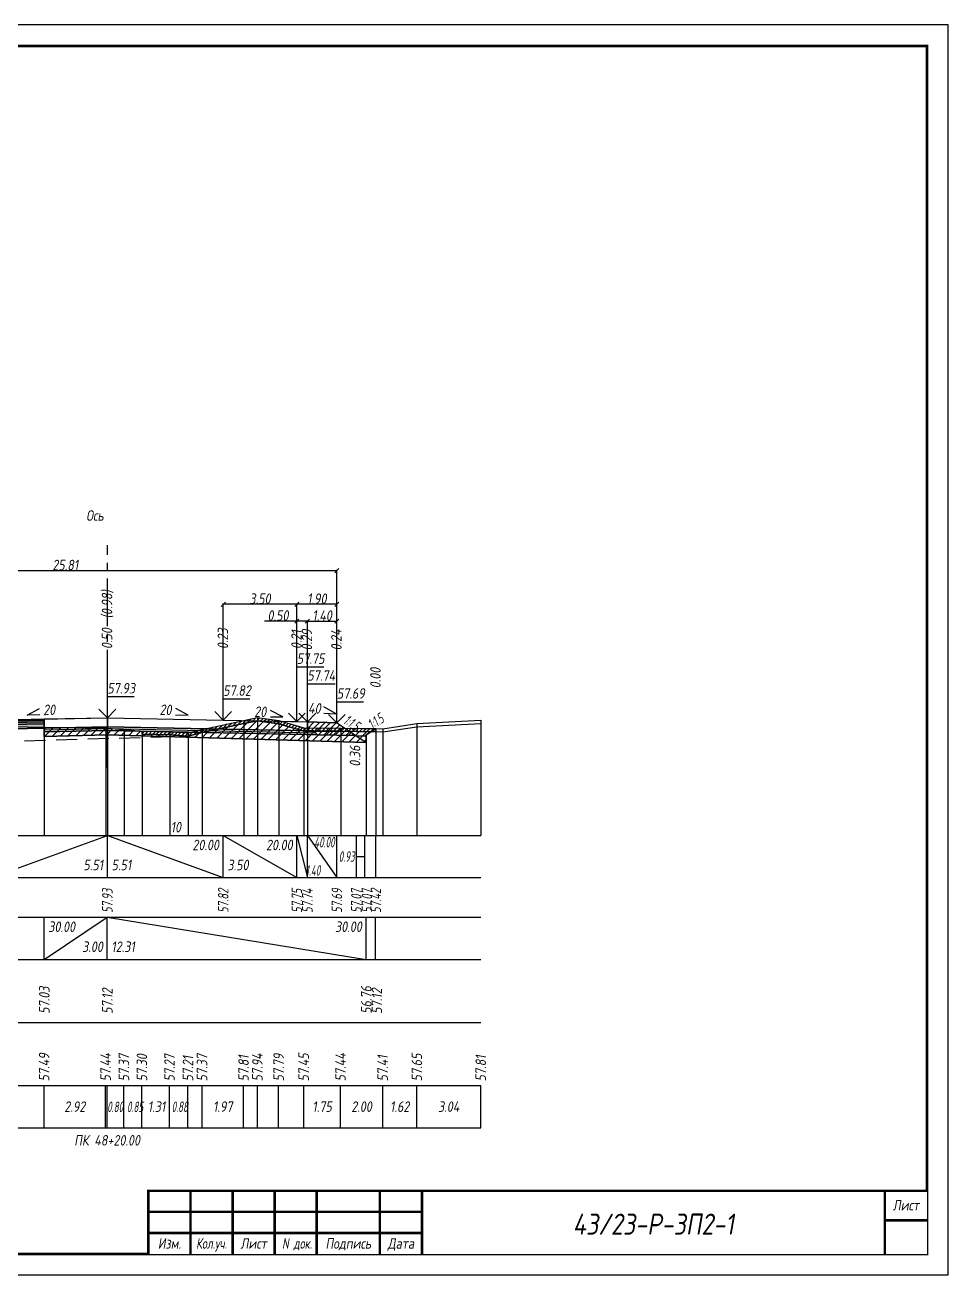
# Model space of a CAD drawing. Extents: x -717 to 1451, y -133302 to 233.
# Drawn here: x 170.6 to 389.9, y -76200.4 to -75903.4 of the extents above; entities that cross this region are included whole.
import ezdxf
from ezdxf.enums import TextEntityAlignment as Align

# ---------------------------------------------------------------- set-up
doc = ezdxf.new("R2010")
doc.units = 0
doc.linetypes.add('осевая2', pattern=[1.125, 0.75, -0.125, 0.125, -0.125])
doc.linetypes.add('штриховая', pattern=[0.75, 0.5, -0.25])
for name, color, linetype in [('Зарамочное оформление', 7, 'Continuous'), ('Интерполированный поперечник', 2, 'Continuous'), ('Код_510', 7, 'Continuous'), ('Код_514', 1, 'Continuous'), ('Код_516', 1, 'Continuous'), ('Контур_0', 7, 'Continuous'), ('Контур_2521', 7, 'Continuous'), ('Контур_2564', 7, 'Continuous'), ('Контур_2660', 7, 'Continuous'), ('Контур_2665', 7, 'Continuous'), ('Контур_400', 7, 'Continuous'), ('Контур_508', 7, 'Continuous'), ('Контур_512', 7, 'Continuous'), ('Контур_513', 7, 'Continuous'), ('Красный поперечник', 1, 'Continuous'), ('Объём_2501', 7, 'Continuous'), ('Объём_2564', 7, 'Continuous'), ('Объём_2650', 7, 'Continuous'), ('Объём_2660', 7, 'Continuous'), ('Объём_2661', 7, 'Continuous'), ('Объём_2662', 7, 'Continuous'), ('Объём_2663', 7, 'Continuous'), ('Объём_2664', 7, 'Continuous'), ('Объём_2665', 7, 'Continuous'), ('Объём_2666', 7, 'Continuous'), ('Объём_2753', 7, 'Continuous'), ('Ось', 1, 'осевая2'), ('Откосы', 7, 'Continuous'), ('Отметки покрытия', 7, 'Continuous'), ('Подписи поперечников', 7, 'Continuous'), ('Рабочие отметки', 7, 'Continuous'), ('Рабочие отметки доп.', 7, 'Continuous'), ('Слои выравнивания', 7, 'Continuous'), ('Таблица', 7, 'Continuous'), ('Уклоны проезжей части', 7, 'Continuous'), ('Черный поперечник', 3, 'Continuous')]:
    doc.layers.add(name, color=color, linetype=linetype)
for name, color, linetype, true_color in [('Контур_2540', 2, 'Continuous', 0xffff00), ('Контур_2560', 2, 'Continuous', 0xffff00), ('Контур_2561', 7, 'Continuous', 0xff8040), ('Контур_2562', 3, 'Continuous', 0x00ff00), ('Контур_2563', 7, 'Continuous', 0xff8000), ('Контур_2570', 7, 'Continuous', 0x80ff00), ('Контур_2725', 7, 'Continuous', 0x323232), ('Контур_2736', 4, 'Continuous', 0x00ffff), ('Контур_2760', 7, 'Continuous', 0x323232), ('Контур_2761', 7, 'Continuous', 0x323232), ('Контур_2762', 7, 'Continuous', 0x323232), ('Контур_2763', 7, 'Continuous', 0x323232), ('Контур_402', 7, 'Continuous', 0xff6464), ('Контур_703', 4, 'Continuous', 0x00ffff), ('Контур_707', 4, 'Continuous', 0x00ffff), ('Контур_720', 131, 'Continuous', 0xaaffff), ('Объём_2500', 7, 'Continuous', 0xc0c0c0), ('Объём_2520', 7, 'Continuous', 0x80ffff), ('Объём_2540', 2, 'Continuous', 0xffff00), ('Объём_2560', 2, 'Continuous', 0xffff00), ('Объём_2561', 7, 'Continuous', 0xff8040), ('Объём_2562', 3, 'Continuous', 0x00ff00), ('Объём_2563', 7, 'Continuous', 0xff8000), ('Объём_2570', 7, 'Continuous', 0x80ff00), ('Объём_2600', 7, 'Continuous', 0x808000), ('Объём_2746', 2, 'Continuous', 0xffff00)]:
    doc.layers.add(name, color=color, linetype=linetype, true_color=true_color)
doc.styles.get("Standard").update_dxf_attribs({"font": 'txt', "height": 2.5})
doc.styles.add('М', font='romand.shx', dxfattribs={"width": 0.8, "oblique": 10, "height": 2.5})
doc.dimstyles.get("Standard").update_dxf_attribs({"dimtxt": 0.18, "dimasz": 0.18, "dimexe": 0.18, "dimexo": 0.0625, "dimgap": 0.09, "dimtad": 0, "dimtih": 1, "dimtoh": 1, "dimdec": 4, "dimzin": 0, "dimdsep": 46, "dimtxsty": 'Standard', "dimcen": 0.09, "dimadec": 0, "dimazin": 0, "dimtfac": 1, "dimtdec": 4, "dimtofl": 0, "dimtmove": 0, "dimatfit": 3, "dimfxl": 1, "dimtolj": 1, "dimtzin": 0, "dimarcsym": 0})

# ---------------------------------------------------------------- blocks, each defined once
blk = doc.blocks.new('_Oblique')
at = {"color": 0, "linetype": 'ByBlock', "lineweight": -2}
blk.add_line((-0.5, -0.5), (0.5, 0.5), dxfattribs=at)
blk = doc.blocks.new('*D3121')
at = {"color": 0, "lineweight": -2, "transparency": 16777216}
for p, q in [((237.73, -76068.96), (237.73, -76044.89)), ((237.73, -76045.07), (244.73, -76045.07)), ((244.73, -76069.24), (244.73, -76044.89))]:
    blk.add_line(p, q, dxfattribs=at)
at = {"layer": 'Defpoints', "color": 0, "transparency": 16777216}
for p in [(244.73, -76045.07), (237.73, -76069.02), (244.73, -76069.3)]:
    blk.add_point(p, dxfattribs=at)
at = {"color": 0, "lineweight": -2, "transparency": 16777216, "rotation": 180}
blk.add_blockref('_Oblique', (237.73, -76045.07), dxfattribs=at)
at = {"color": 0, "lineweight": -2, "transparency": 16777216}
blk.add_blockref('_Oblique', (244.73, -76045.07), dxfattribs=at)
at = {"color": 0, "transparency": 16777216, "insert": (241.23, -76043.73), "char_height": 2.5, "width": 0.69, "attachment_point": 5, "style": 'М'}
blk.add_mtext('\\A1;1.40', dxfattribs=at)
blk = doc.blocks.new('*D3123')
at = {"color": 0, "lineweight": -2, "transparency": 16777216}
for p, q in [((235.23, -76045.07), (227.52, -76045.07)), ((235.23, -76068.91), (235.23, -76044.89)), ((237.73, -76045.07), (235.23, -76045.07)), ((237.73, -76068.96), (237.73, -76044.89))]:
    blk.add_line(p, q, dxfattribs=at)
at = {"layer": 'Defpoints', "color": 0, "transparency": 16777216}
for p in [(237.73, -76045.07), (235.23, -76068.97), (237.73, -76069.02)]:
    blk.add_point(p, dxfattribs=at)
at = {"color": 0, "lineweight": -2, "transparency": 16777216, "rotation": 180}
blk.add_blockref('_Oblique', (235.23, -76045.07), dxfattribs=at)
at = {"color": 0, "lineweight": -2, "transparency": 16777216}
blk.add_blockref('_Oblique', (237.73, -76045.07), dxfattribs=at)
at = {"color": 0, "transparency": 16777216, "insert": (230.74, -76043.73), "char_height": 2.5, "width": 0.72, "attachment_point": 5, "style": 'М'}
blk.add_mtext('\\A1;0.50', dxfattribs=at)
blk = doc.blocks.new('*D3117')
at = {"color": 0, "lineweight": -2, "transparency": 16777216}
for p, q in [((217.73, -76068.56), (217.73, -76040.89)), ((235.23, -76068.91), (235.23, -76040.89)), ((235.23, -76041.07), (217.73, -76041.07))]:
    blk.add_line(p, q, dxfattribs=at)
at = {"layer": 'Defpoints', "color": 0, "transparency": 16777216}
for p in [(217.73, -76041.07), (217.73, -76068.62), (235.23, -76068.97)]:
    blk.add_point(p, dxfattribs=at)
at = {"color": 0, "lineweight": -2, "transparency": 16777216, "rotation": 180}
blk.add_blockref('_Oblique', (217.73, -76041.07), dxfattribs=at)
at = {"color": 0, "lineweight": -2, "transparency": 16777216}
blk.add_blockref('_Oblique', (235.23, -76041.07), dxfattribs=at)
at = {"color": 0, "transparency": 16777216, "insert": (226.48, -76039.73), "char_height": 2.5, "width": 0.75, "attachment_point": 5, "style": 'М'}
blk.add_mtext('\\A1;3.50', dxfattribs=at)
blk = doc.blocks.new('*D3118')
at = {"color": 0, "lineweight": -2, "transparency": 16777216}
for p, q in [((235.23, -76068.91), (235.23, -76040.89)), ((244.73, -76069.24), (244.73, -76040.89)), ((244.73, -76041.07), (235.23, -76041.07))]:
    blk.add_line(p, q, dxfattribs=at)
at = {"layer": 'Defpoints', "color": 0, "transparency": 16777216}
for p in [(235.23, -76041.07), (235.23, -76068.97), (244.73, -76069.3)]:
    blk.add_point(p, dxfattribs=at)
at = {"color": 0, "lineweight": -2, "transparency": 16777216, "rotation": 180}
blk.add_blockref('_Oblique', (235.23, -76041.07), dxfattribs=at)
at = {"color": 0, "lineweight": -2, "transparency": 16777216}
blk.add_blockref('_Oblique', (244.73, -76041.07), dxfattribs=at)
at = {"color": 0, "transparency": 16777216, "insert": (239.98, -76039.73), "char_height": 2.5, "width": 0.69, "attachment_point": 5, "style": 'М'}
blk.add_mtext('\\A1;1.90', dxfattribs=at)
blk = doc.blocks.new('*D3120')
at = {"color": 0, "lineweight": -2, "transparency": 16777216}
for p, q in [((115.69, -76069.64), (115.69, -76032.89)), ((115.69, -76033.07), (244.73, -76033.07)), ((244.73, -76069.24), (244.73, -76032.89))]:
    blk.add_line(p, q, dxfattribs=at)
at = {"layer": 'Defpoints', "color": 0, "transparency": 16777216}
for p in [(244.73, -76033.07), (115.69, -76069.7), (244.73, -76069.3)]:
    blk.add_point(p, dxfattribs=at)
at = {"color": 0, "lineweight": -2, "transparency": 16777216, "rotation": 180}
blk.add_blockref('_Oblique', (115.69, -76033.07), dxfattribs=at)
at = {"color": 0, "lineweight": -2, "transparency": 16777216}
blk.add_blockref('_Oblique', (244.73, -76033.07), dxfattribs=at)
at = {"color": 0, "transparency": 16777216, "insert": (180.21, -76031.73), "char_height": 2.5, "width": 0.9, "attachment_point": 5, "style": 'М'}
blk.add_mtext('\\A1;25.81', dxfattribs=at)
blk = doc.blocks.new('Штамп')
at = {"linetype": 'Continuous'}
blk.add_wipeout([(199.95, -411.25), (384.95, -411.25), (384.95, -426.25), (199.95, -426.25)], dxfattribs=at).dxf.layer = 'Зарамочное оформление'
at = {"layer": 'Зарамочное оформление', "linetype": 'Continuous', "lineweight": -3, "const_width": 0.6, "flags": 128}
for points in [[(199.95, -426.25), (199.95, -411.25), (384.95, -411.25)], [(209.95, -411.25), (209.95, -426.25)], [(219.95, -411.25), (219.95, -426.25)], [(229.95, -411.25), (229.95, -426.25)], [(239.95, -411.25), (239.95, -426.25)], [(254.95, -411.25), (254.95, -426.25)], [(264.95, -411.25), (264.95, -426.25)], [(374.95, -411.25), (374.95, -426.25)], [(199.95, -416.25), (264.95, -416.25)], [(374.95, -418.25), (384.95, -418.25)], [(199.95, -421.25), (264.95, -421.25)]]:
    blk.add_lwpolyline(points, dxfattribs=at)
at = {"linetype": 'Continuous', "insert": (319.95, -419.17), "char_height": 5, "width": 110, "attachment_point": 5, "style": 'М'}
blk.add_mtext('{\\Q10;\\W0.8;43/23-Р-ЗП2-1}', dxfattribs=at)
at = {"layer": 'Зарамочное оформление', "linetype": 'Continuous', "style": 'М', "oblique": 10}
for s, width, p in [('Лист', 0.8, (379.95, -414.66)), ('Изм.', 0.8, (204.95, -423.75)), ('Кол.уч.', 0.7, (214.95, -423.75)), ('Лист', 0.8, (224.95, -423.75)), ('N док.', 0.7, (235.28, -423.75)), ('Подпись', 0.8, (247.45, -423.75)), ('Дата', 0.8, (259.95, -423.75))]:
    blk.add_text(s, height=2.5, dxfattribs=dict(at, width=width)).set_placement(p, align=Align.MIDDLE_CENTER)
blk = doc.blocks.new('шифр')
blk.add_blockref('Штамп', (0, -75829))

msp = doc.modelspace()

# ---------------------------------------------------------------- hatches: boundary and pattern name
at = {"layer": 'Объём_2563'}
h = msp.add_hatch(dxfattribs=at)
h.set_pattern_fill('ANSI31', color=256, scale=0.3)
h.paths.add_polyline_path([(240.146, -76072.054), (239.228, -76071.136), (237.728, -76071.106), (237.728, -76068.956), (244.728, -76069.236), (249.228, -76072.236)])
at = {"layer": 'Объём_2570'}
h = msp.add_hatch(dxfattribs=at)
h.set_pattern_fill('ANSI31', color=256, scale=0.2)
h.paths.add_polyline_path([(253.97, -76071.344), (245.651, -76071.207), (236.903, -76071.168), (230.953, -76069.456), (225.902, -76068.724), (222.612, -76069.383), (212.751, -76071.557), (209.4, -76072.383), (205.02, -76072.097), (198.463, -76071.928), (198.463, -76071.178), (205.02, -76071.347), (209.4, -76071.633), (212.751, -76070.807), (222.612, -76068.633), (225.902, -76067.974), (230.953, -76068.706), (236.903, -76070.418), (245.651, -76070.457), (253.97, -76070.594)])
at = {"layer": 'Объём_2600'}
h = msp.add_hatch(dxfattribs=at)
h.set_pattern_fill('ANSI31', color=6, scale=0.4)
h.paths.add_polyline_path([(189.83, -76070.461), (190.196, -76070.49), (190.196, -76072.055), (175.22, -76072.505), (175.22, -76070.231)])
h.paths.add_polyline_path([(251.725, -76072.09), (251.725, -76073.901), (190.196, -76072.055), (190.196, -76070.49), (194.189, -76070.803), (198.463, -76071.178), (198.463, -76071.928), (205.02, -76072.097), (209.4, -76072.383), (212.751, -76071.557), (222.612, -76069.383), (225.902, -76068.724), (230.953, -76069.456), (236.903, -76071.168), (245.651, -76071.207), (252.872, -76071.326)])
h = msp.add_hatch(dxfattribs=at)
h.set_pattern_fill('HONEY', color=5, scale=0.3)
h.paths.add_polyline_path([(252.872, -76071.326), (253.97, -76070.594), (253.97, -76071.344)])
at = {"layer": 'Слои выравнивания'}
for color, points in [(2, [(122.689, -76069.355), (125.189, -76069.305), (126.952, -76069.27), (144.457, -76068.92), (145.164, -76068.906), (159.609, -76068.617), (162.664, -76068.556), (175.22, -76068.305), (175.22, -76068.555), (162.664, -76068.806), (159.609, -76068.867), (145.164, -76069.156), (144.457, -76069.17), (126.952, -76069.52), (125.189, -76069.555), (122.689, -76069.605)]), (3, [(122.689, -76069.605), (125.189, -76069.555), (126.952, -76069.52), (144.457, -76069.17), (145.164, -76069.156), (159.609, -76068.867), (162.664, -76068.806), (175.22, -76068.555), (175.22, -76069.005), (162.664, -76069.256), (159.609, -76069.317), (145.164, -76069.606), (144.457, -76069.62), (126.952, -76069.97), (125.189, -76070.005), (122.689, -76070.055)]), (4, [(122.689, -76070.055), (125.189, -76070.005), (126.952, -76069.97), (144.457, -76069.62), (145.164, -76069.606), (159.609, -76069.317), (162.664, -76069.256), (175.22, -76069.005), (175.22, -76069.455), (162.664, -76069.706), (159.609, -76069.767), (145.164, -76070.056), (144.457, -76070.07), (126.952, -76070.42), (125.189, -76070.455), (122.689, -76070.505)]), (5, [(122.689, -76070.505), (125.189, -76070.455), (126.952, -76070.42), (144.457, -76070.07), (145.164, -76070.056), (159.609, -76069.767), (162.664, -76069.706), (175.22, -76069.455), (175.22, -76070.455), (162.664, -76070.706), (159.609, -76070.767), (145.164, -76071.056), (144.457, -76071.07), (126.952, -76071.42), (125.189, -76071.455), (122.689, -76071.505)])]:
    msp.add_hatch(color=color, dxfattribs=at).paths.add_polyline_path(points)

# ---------------------------------------------------------------- linework, layer by layer
at = {"flags": 128}
msp.add_lwpolyline([(-30.054, -76200.421), (389.946, -76200.421), (389.946, -75903.421), (-30.054, -75903.421)], close=True, dxfattribs=at)
at = {"const_width": 0.6, "flags": 128}
msp.add_lwpolyline([(-10.054, -76195.421), (384.946, -76195.421), (384.946, -75908.421), (-10.054, -75908.421)], close=True, dxfattribs=at)
at = {"layer": 'Код_510'}
for p, q in [((175.166, -76165.421), (175.166, -76155.421)), ((189.776, -76165.421), (189.776, -76155.421)), ((190.141, -76165.421), (190.141, -76155.421)), ((194.135, -76165.421), (194.135, -76155.421)), ((198.409, -76165.421), (198.409, -76155.421)), ((204.965, -76165.421), (204.965, -76155.421)), ((209.346, -76165.421), (209.346, -76155.421)), ((212.697, -76165.421), (212.697, -76155.421)), ((222.558, -76165.421), (222.558, -76155.421)), ((225.848, -76165.421), (225.848, -76155.421)), ((230.899, -76165.421), (230.899, -76155.421)), ((236.849, -76165.421), (236.849, -76155.421)), ((245.596, -76165.421), (245.596, -76155.421)), ((255.616, -76165.421), (255.616, -76155.421)), ((263.715, -76165.421), (263.715, -76155.421)), ((278.915, -76165.421), (278.915, -76155.421))]:
    msp.add_line(p, q, dxfattribs=at)
at = {"layer": 'Код_514'}
for p, q in [((162.664, -76106), (190.196, -76096)), ((190.196, -76106), (190.196, -76096)), ((190.196, -76096), (217.728, -76106)), ((217.728, -76106), (217.728, -76096)), ((217.728, -76096), (235.228, -76106)), ((235.228, -76106), (235.228, -76096)), ((235.228, -76096), (237.728, -76106)), ((237.728, -76106), (237.728, -76096)), ((237.728, -76096), (244.728, -76106)), ((244.728, -76106), (244.728, -76096)), ((249.367, -76106), (249.367, -76096)), ((251.367, -76106), (251.367, -76096)), ((253.97, -76106), (253.97, -76096)), ((249.367, -76101), (251.367, -76101))]:
    msp.add_line(p, q, dxfattribs=at)
at = {"layer": 'Код_516'}
for p, q in [((175.166, -76125.421), (175.166, -76115.421)), ((175.166, -76125.421), (190.141, -76115.421)), ((190.141, -76125.421), (190.141, -76115.421)), ((190.141, -76115.421), (251.671, -76125.421)), ((251.671, -76125.421), (251.671, -76115.421)), ((251.671, -76125.421), (251.671, -76115.421)), ((253.915, -76125.421), (253.915, -76115.421))]:
    msp.add_line(p, q, dxfattribs=at)
at = {"layer": 'Контур_0', "color": 18, "true_color": 0x000000, "flags": 128}
for points in [[(175.22, -76068.305), (190.196, -76068.005), (190.196, -76070.155), (175.22, -76070.455), (175.22, -76068.305), (175.22, -76068.305)], [(175.22, -76070.455), (190.196, -76070.155), (190.196, -76071.055), (175.22, -76071.355), (175.22, -76070.455), (175.22, -76070.455)], [(217.728, -76068.556), (237.728, -76068.956), (237.728, -76071.106), (190.196, -76070.155), (190.196, -76068.005), (217.728, -76068.556), (217.728, -76068.556)], [(217.728, -76070.706), (239.228, -76071.136), (240.146, -76072.054), (190.196, -76071.055), (190.196, -76070.155), (217.728, -76070.706), (217.728, -76070.706)], [(237.728, -76071.106), (239.228, -76071.136), (240.146, -76072.054), (249.228, -76072.236)]]:
    msp.add_lwpolyline(points, dxfattribs=at)
at = {"layer": 'Контур_2521', "color": 18, "true_color": 0x000000, "flags": 128}
for points in [[(175.22, -76070.905), (190.196, -76070.605)], [(190.196, -76070.605), (239.687, -76071.595)]]:
    msp.add_lwpolyline(points, dxfattribs=at)
at = {"layer": 'Контур_2540', "flags": 128}
for points in [[(175.22, -76071.355), (190.196, -76071.055), (190.196, -76072.055), (175.22, -76072.505), (175.22, -76071.355), (175.22, -76071.355)], [(251.725, -76073.901), (190.196, -76072.055), (190.196, -76071.055), (249.228, -76072.236), (251.725, -76073.901), (251.725, -76073.901)]]:
    msp.add_lwpolyline(points, dxfattribs=at)
at = {"layer": 'Контур_2560', "flags": 128}
msp.add_lwpolyline([(237.728, -76068.956), (244.728, -76069.236), (244.728, -76069.236), (244.728, -76069.236)], dxfattribs=at)
at = {"layer": 'Контур_2561', "flags": 128}
msp.add_lwpolyline([(237.728, -76068.956), (237.728, -76068.956), (244.728, -76069.236), (244.728, -76069.236), (237.728, -76068.956)], dxfattribs=at)
at = {"layer": 'Контур_2562', "flags": 128}
msp.add_lwpolyline([(244.728, -76069.236), (244.728, -76069.236), (244.728, -76069.236), (244.728, -76069.236), (244.728, -76069.236)], dxfattribs=at)
at = {"layer": 'Контур_2563', "flags": 128}
msp.add_lwpolyline([(240.146, -76072.054), (239.228, -76071.136), (237.728, -76071.106), (237.728, -76068.956), (244.728, -76069.236), (249.228, -76072.236), (240.146, -76072.054), (240.146, -76072.054)], dxfattribs=at)
at = {"layer": 'Контур_2564', "flags": 128}
msp.add_lwpolyline([(237.728, -76068.956), (244.728, -76069.236)], dxfattribs=at)
at = {"layer": 'Контур_2570', "flags": 128}
msp.add_lwpolyline([(159.609, -76069.972), (175.22, -76070.231), (189.83, -76070.461), (190.196, -76070.49), (194.189, -76070.803), (198.463, -76071.178), (198.463, -76071.928), (205.02, -76072.097), (209.4, -76072.383), (212.751, -76071.557), (222.612, -76069.383), (225.902, -76068.724), (230.953, -76069.456), (236.903, -76071.168), (245.651, -76071.207), (255.67, -76071.373), (263.769, -76070.166), (278.97, -76069.363)], dxfattribs=at)
at = {"layer": 'Контур_2660', "flags": 128}
for points in [[(175.22, -76072.505), (190.196, -76072.055)], [(190.196, -76072.055), (251.725, -76073.901)]]:
    msp.add_lwpolyline(points, dxfattribs=at)
at = {"layer": 'Контур_2665', "flags": 128}
msp.add_lwpolyline([(244.728, -76069.236), (244.728, -76069.236)], dxfattribs=at)
at = {"layer": 'Контур_2725', "flags": 128}
msp.add_lwpolyline([(122.689, -76071.505), (125.189, -76071.455), (126.952, -76071.42), (144.457, -76071.07), (145.164, -76071.056), (159.609, -76070.767), (162.664, -76070.706), (175.22, -76070.455)], dxfattribs=at)
at = {"layer": 'Контур_2736', "flags": 128}
msp.add_lwpolyline([(244.728, -76069.236), (244.728, -76069.236)], dxfattribs=at)
at = {"layer": 'Контур_2760', "flags": 128}
msp.add_lwpolyline([(122.689, -76069.355), (125.189, -76069.305), (126.952, -76069.27), (144.457, -76068.92), (145.164, -76068.906), (159.609, -76068.617), (162.664, -76068.556), (175.22, -76068.305)], dxfattribs=at)
at = {"layer": 'Контур_2761', "flags": 128}
msp.add_lwpolyline([(122.689, -76069.605), (125.189, -76069.555), (126.952, -76069.52), (144.457, -76069.17), (145.164, -76069.156), (159.609, -76068.867), (162.664, -76068.806), (175.22, -76068.555)], dxfattribs=at)
at = {"layer": 'Контур_2762', "flags": 128}
msp.add_lwpolyline([(122.689, -76070.055), (125.189, -76070.005), (126.952, -76069.97), (144.457, -76069.62), (145.164, -76069.606), (159.609, -76069.317), (162.664, -76069.256), (175.22, -76069.005)], dxfattribs=at)
at = {"layer": 'Контур_2763', "flags": 128}
msp.add_lwpolyline([(122.689, -76070.505), (125.189, -76070.455), (126.952, -76070.42), (144.457, -76070.07), (145.164, -76070.056), (159.609, -76069.767), (162.664, -76069.706), (175.22, -76069.455)], dxfattribs=at)
at = {"layer": 'Контур_400', "flags": 128}
for points in [[(122.689, -76069.355), (125.189, -76069.305), (125.189, -76069.305), (145.164, -76068.906), (145.164, -76068.906), (145.164, -76068.906), (145.164, -76068.906), (162.664, -76068.556), (190.196, -76068.005)], [(190.196, -76068.005), (217.728, -76068.556), (235.228, -76068.906), (235.228, -76068.906), (235.228, -76068.906), (235.228, -76068.906), (235.228, -76068.906), (235.228, -76068.906), (237.728, -76068.956)]]:
    msp.add_lwpolyline(points, dxfattribs=at)
at = {"layer": 'Контур_402', "flags": 128}
msp.add_lwpolyline([(108.377, -76074.51), (122.689, -76074.081), (122.689, -76071.505), (175.22, -76070.455), (175.22, -76072.505), (190.196, -76072.055), (251.725, -76073.901)], dxfattribs=at)
at = {"layer": 'Контур_508', "flags": 128}
msp.add_lwpolyline([(107.297, -76075.23), (108.377, -76074.51), (122.689, -76074.081), (122.689, -76071.505), (175.22, -76070.455), (175.22, -76072.505), (190.196, -76072.055), (251.725, -76073.901), (251.725, -76072.09), (253.97, -76070.594)], dxfattribs=at)
at = {"layer": 'Контур_512', "flags": 128}
msp.add_lwpolyline([(175.22, -76072.505), (190.196, -76072.055), (251.725, -76073.901), (251.725, -76072.09), (253.97, -76070.594)], dxfattribs=at)
at = {"layer": 'Контур_513', "flags": 128}
msp.add_lwpolyline([(107.297, -76075.23), (108.377, -76074.51), (122.689, -76074.081), (122.689, -76071.505), (175.22, -76070.455), (175.22, -76072.505), (190.196, -76072.055), (251.725, -76073.901), (251.725, -76072.09), (253.97, -76070.594)], dxfattribs=at)
at = {"layer": 'Контур_703', "flags": 128}
for points in [[(244.728, -76069.236), (244.728, -76069.236)], [(244.728, -76069.236), (249.367, -76072.329)], [(244.728, -76069.236), (249.367, -76072.329)]]:
    msp.add_lwpolyline(points, dxfattribs=at)
at = {"layer": 'Контур_707', "flags": 128}
msp.add_lwpolyline([(251.367, -76072.329), (253.97, -76070.594)], dxfattribs=at)
msp.add_lwpolyline([(251.367, -76072.329), (253.97, -76070.594)], dxfattribs=at)
at = {"layer": 'Контур_720', "flags": 128}
msp.add_lwpolyline([(249.367, -76072.329), (251.367, -76072.329)], dxfattribs=at)
at = {"layer": 'Красный поперечник'}
for p, q in [((162.664, -76068.556), (190.196, -76068.005)), ((190.196, -76068.005), (217.728, -76068.556)), ((217.728, -76068.556), (235.228, -76068.906)), ((235.228, -76068.906), (237.728, -76068.956)), ((237.728, -76068.956), (244.728, -76069.236)), ((244.728, -76069.236), (249.367, -76072.329)), ((251.367, -76072.329), (253.97, -76070.594)), ((253.97, -76070.594), (253.97, -76096)), ((175.22, -76072.505), (175.22, -76096)), ((190.196, -76072.055), (190.196, -76096)), ((249.367, -76072.329), (251.367, -76072.329)), ((251.725, -76072.09), (251.725, -76096)), ((251.725, -76073.901), (251.725, -76096))]:
    msp.add_line(p, q, dxfattribs=at)
at = {"layer": 'Объём_2500', "color": 18, "true_color": 0x000000, "flags": 128}
for points in [[(175.22, -76068.305), (190.196, -76068.005), (190.196, -76070.155), (175.22, -76070.455), (175.22, -76068.305), (175.22, -76068.305)], [(217.728, -76068.556), (237.728, -76068.956), (237.728, -76071.106), (190.196, -76070.155), (190.196, -76068.005), (217.728, -76068.556), (217.728, -76068.556)]]:
    msp.add_lwpolyline(points, dxfattribs=at)
at = {"layer": 'Объём_2501', "flags": 128}
for points in [[(122.689, -76069.355), (125.189, -76069.305), (125.189, -76069.305), (145.164, -76068.906), (145.164, -76068.906), (145.164, -76068.906), (145.164, -76068.906), (162.664, -76068.556), (190.196, -76068.005)], [(190.196, -76068.005), (217.728, -76068.556), (235.228, -76068.906), (235.228, -76068.906), (235.228, -76068.906), (235.228, -76068.906), (235.228, -76068.906), (235.228, -76068.906), (237.728, -76068.956)]]:
    msp.add_lwpolyline(points, dxfattribs=at)
at = {"layer": 'Объём_2520', "color": 250, "flags": 128}
for points in [[(175.22, -76070.455), (190.196, -76070.155), (190.196, -76071.055), (175.22, -76071.355), (175.22, -76070.455), (175.22, -76070.455)], [(217.728, -76070.706), (239.228, -76071.136), (240.146, -76072.054), (190.196, -76071.055), (190.196, -76070.155), (217.728, -76070.706), (217.728, -76070.706)]]:
    msp.add_lwpolyline(points, dxfattribs=at)
at = {"layer": 'Объём_2540', "flags": 128}
for points in [[(175.22, -76071.355), (190.196, -76071.055), (190.196, -76072.055), (175.22, -76072.505), (175.22, -76071.355), (175.22, -76071.355)], [(251.725, -76073.901), (190.196, -76072.055), (190.196, -76071.055), (249.228, -76072.236), (251.725, -76073.901), (251.725, -76073.901)]]:
    msp.add_lwpolyline(points, dxfattribs=at)
at = {"layer": 'Объём_2560', "flags": 128}
msp.add_lwpolyline([(237.728, -76068.956), (244.728, -76069.236), (244.728, -76069.236), (244.728, -76069.236)], dxfattribs=at)
at = {"layer": 'Объём_2561', "flags": 128}
msp.add_lwpolyline([(237.728, -76068.956), (237.728, -76068.956), (244.728, -76069.236), (244.728, -76069.236), (237.728, -76068.956)], dxfattribs=at)
at = {"layer": 'Объём_2562', "flags": 128}
msp.add_lwpolyline([(244.728, -76069.236), (244.728, -76069.236), (244.728, -76069.236), (244.728, -76069.236), (244.728, -76069.236)], dxfattribs=at)
at = {"layer": 'Объём_2563', "color": 250, "flags": 128}
msp.add_lwpolyline([(240.146, -76072.054), (239.228, -76071.136), (237.728, -76071.106), (237.728, -76068.956), (244.728, -76069.236), (249.228, -76072.236), (240.146, -76072.054), (240.146, -76072.054)], dxfattribs=at)
at = {"layer": 'Объём_2564', "flags": 128}
msp.add_lwpolyline([(237.728, -76068.956), (244.728, -76069.236)], dxfattribs=at)
at = {"layer": 'Объём_2570', "flags": 128}
msp.add_lwpolyline([(253.97, -76071.344), (245.651, -76071.207), (236.903, -76071.168), (230.953, -76069.456), (225.902, -76068.724), (222.612, -76069.383), (212.751, -76071.557), (209.4, -76072.383), (205.02, -76072.097), (198.463, -76071.928), (198.463, -76071.178), (205.02, -76071.347), (209.4, -76071.633), (212.751, -76070.807), (222.612, -76068.633), (225.902, -76067.974), (230.953, -76068.706), (236.903, -76070.418), (245.651, -76070.457), (253.97, -76070.594), (253.97, -76071.344), (253.97, -76071.344)], dxfattribs=at)
at = {"layer": 'Объём_2600', "color": 5, "flags": 128}
msp.add_lwpolyline([(252.872, -76071.326), (253.97, -76070.594), (253.97, -76071.344), (252.872, -76071.326), (252.872, -76071.326)], dxfattribs=at)
at = {"layer": 'Объём_2650', "color": 6, "flags": 128}
for points in [[(189.83, -76070.461), (190.196, -76070.49), (190.196, -76072.055), (175.22, -76072.505), (175.22, -76070.231), (189.83, -76070.461), (189.83, -76070.461)], [(251.725, -76072.09), (251.725, -76073.901), (190.196, -76072.055), (190.196, -76070.49), (194.189, -76070.803), (198.463, -76071.178), (198.463, -76071.928), (205.02, -76072.097), (209.4, -76072.383), (212.751, -76071.557), (222.612, -76069.383), (225.902, -76068.724), (230.953, -76069.456), (236.903, -76071.168), (245.651, -76071.207), (252.872, -76071.326), (251.725, -76072.09), (251.725, -76072.09)]]:
    msp.add_lwpolyline(points, dxfattribs=at)
at = {"layer": 'Объём_2660', "flags": 128}
for points in [[(175.22, -76072.505), (190.196, -76072.055)], [(190.196, -76072.055), (251.725, -76073.901)]]:
    msp.add_lwpolyline(points, dxfattribs=at)
at = {"layer": 'Объём_2661', "flags": 128}
msp.add_lwpolyline([(244.728, -76069.236), (249.367, -76072.329)], dxfattribs=at)
at = {"layer": 'Объём_2662', "flags": 128}
msp.add_lwpolyline([(251.367, -76072.329), (253.97, -76070.594)], dxfattribs=at)
at = {"layer": 'Объём_2663', "flags": 128}
msp.add_lwpolyline([(249.367, -76072.329), (251.367, -76072.329)], dxfattribs=at)
at = {"layer": 'Объём_2664', "flags": 128}
msp.add_lwpolyline([(249.367, -76072.329), (251.367, -76072.329)], dxfattribs=at)
at = {"layer": 'Объём_2665', "flags": 128}
msp.add_lwpolyline([(244.728, -76069.236), (244.728, -76069.236)], dxfattribs=at)
at = {"layer": 'Объём_2666', "flags": 128}
msp.add_lwpolyline([(244.728, -76069.236), (244.728, -76069.236)], dxfattribs=at)
at = {"layer": 'Объём_2746', "flags": 128}
msp.add_lwpolyline([(230.953, -76069.456), (236.903, -76071.168), (245.651, -76071.207), (247.735, -76071.241), (249.367, -76072.329), (251.367, -76072.329), (251.725, -76072.09), (251.725, -76073.901), (190.196, -76072.055), (175.22, -76072.505), (175.22, -76070.231), (189.83, -76070.461), (194.189, -76070.803), (198.463, -76071.178), (198.463, -76071.928), (205.02, -76072.097), (209.4, -76072.383), (212.751, -76071.557), (222.612, -76069.383), (225.902, -76068.724), (230.953, -76069.456), (230.953, -76069.456)], dxfattribs=at)
at = {"layer": 'Объём_2753', "flags": 128}
msp.add_lwpolyline([(175.22, -76068.305), (175.22, -76068.305)], dxfattribs=at)
at = {"layer": 'Ось', "ltscale": 15}
msp.add_line((190.196, -76079.971), (190.196, -76026.976), dxfattribs=at)
at = {"layer": 'Отметки покрытия', "color": 1}
for p, q in [((235.228, -76068.906), (235.228, -76055.956)), ((235.228, -76055.956), (241.628, -76055.956)), ((237.728, -76068.956), (237.728, -76059.956)), ((237.728, -76059.956), (244.328, -76059.956)), ((190.196, -76068.005), (190.196, -76063.005)), ((190.196, -76063.005), (196.546, -76063.005)), ((217.728, -76068.556), (217.728, -76063.556)), ((217.728, -76063.556), (224.078, -76063.556)), ((244.728, -76069.236), (244.728, -76064.236)), ((244.728, -76064.236), (251.078, -76064.236)), ((190.196, -76068.005), (188.196, -76066.005)), ((190.196, -76068.005), (192.196, -76066.005)), ((217.728, -76068.556), (215.728, -76066.556)), ((217.728, -76068.556), (219.728, -76066.556)), ((235.228, -76068.906), (233.228, -76066.906)), ((235.228, -76068.906), (237.228, -76066.906)), ((237.728, -76068.956), (235.728, -76066.956)), ((237.728, -76068.956), (239.728, -76066.956)), ((244.728, -76069.236), (242.728, -76067.236)), ((244.728, -76069.236), (246.728, -76067.236))]:
    msp.add_line(p, q, dxfattribs=at)
at = {"layer": 'Слои выравнивания'}
for p, q in [((175.22, -76068.305), (175.22, -76096)), ((237.728, -76068.956), (237.728, -76096))]:
    msp.add_line(p, q, dxfattribs=at)
at = {"layer": 'Слои выравнивания', "color": 2, "flags": 128}
msp.add_lwpolyline([(122.689, -76069.355), (125.189, -76069.305), (126.952, -76069.27), (144.457, -76068.92), (145.164, -76068.906), (159.609, -76068.617), (162.664, -76068.556), (175.22, -76068.305), (175.22, -76068.555), (162.664, -76068.806), (159.609, -76068.867), (145.164, -76069.156), (144.457, -76069.17), (126.952, -76069.52), (125.189, -76069.555), (122.689, -76069.605)], close=True, dxfattribs=at)
at = {"layer": 'Слои выравнивания', "color": 3, "flags": 128}
msp.add_lwpolyline([(122.689, -76069.605), (125.189, -76069.555), (126.952, -76069.52), (144.457, -76069.17), (145.164, -76069.156), (159.609, -76068.867), (162.664, -76068.806), (175.22, -76068.555), (175.22, -76069.005), (162.664, -76069.256), (159.609, -76069.317), (145.164, -76069.606), (144.457, -76069.62), (126.952, -76069.97), (125.189, -76070.005), (122.689, -76070.055)], close=True, dxfattribs=at)
at = {"layer": 'Слои выравнивания', "color": 4, "flags": 128}
msp.add_lwpolyline([(122.689, -76070.055), (125.189, -76070.005), (126.952, -76069.97), (144.457, -76069.62), (145.164, -76069.606), (159.609, -76069.317), (162.664, -76069.256), (175.22, -76069.005), (175.22, -76069.455), (162.664, -76069.706), (159.609, -76069.767), (145.164, -76070.056), (144.457, -76070.07), (126.952, -76070.42), (125.189, -76070.455), (122.689, -76070.505)], close=True, dxfattribs=at)
at = {"layer": 'Слои выравнивания', "color": 5, "flags": 128}
msp.add_lwpolyline([(122.689, -76070.505), (125.189, -76070.455), (126.952, -76070.42), (144.457, -76070.07), (145.164, -76070.056), (159.609, -76069.767), (162.664, -76069.706), (175.22, -76069.455), (175.22, -76070.455), (162.664, -76070.706), (159.609, -76070.767), (145.164, -76071.056), (144.457, -76071.07), (126.952, -76071.42), (125.189, -76071.455), (122.689, -76071.505)], close=True, dxfattribs=at)
at = {"layer": 'Таблица'}
for p, q in [((82.297, -76096), (278.97, -76096)), ((82.297, -76106), (278.97, -76106)), ((82.297, -76115.421), (278.97, -76115.421)), ((82.243, -76125.421), (278.915, -76125.421)), ((82.243, -76140.421), (278.915, -76140.421)), ((82.243, -76155.421), (278.915, -76155.421)), ((82.243, -76165.421), (278.915, -76165.421))]:
    msp.add_line(p, q, dxfattribs=at)
at = {"layer": 'Уклоны проезжей части', "color": 1, "flags": 128}
for points in [[(174.138, -76067.328), (171.139, -76067.388), (174.108, -76065.828)], [(206.409, -76067.328), (209.409, -76067.388), (206.439, -76065.828)], [(228.925, -76067.778), (231.925, -76067.838), (228.955, -76066.278)], [(241.597, -76066.963), (244.594, -76067.083), (241.657, -76065.464)]]:
    msp.add_lwpolyline(points, dxfattribs=at)
at = {"layer": 'Черный поперечник', "color": 7}
for p, q in [((175.22, -76070.231), (175.22, -76096)), ((189.83, -76070.461), (189.83, -76096)), ((190.196, -76070.49), (190.196, -76096)), ((222.612, -76068.633), (222.612, -76096)), ((225.902, -76067.974), (225.902, -76096)), ((230.953, -76068.706), (230.953, -76096)), ((236.903, -76070.418), (236.903, -76096)), ((245.651, -76070.457), (245.651, -76096)), ((263.769, -76069.416), (263.769, -76096)), ((278.97, -76068.613), (278.97, -76096)), ((194.189, -76070.803), (194.189, -76096)), ((198.463, -76071.178), (198.463, -76096)), ((205.02, -76071.347), (205.02, -76096)), ((209.4, -76071.633), (209.4, -76096)), ((212.751, -76070.807), (212.751, -76096)), ((255.67, -76070.623), (255.67, -76096))]:
    msp.add_line(p, q, dxfattribs=at)
at = {"layer": 'Черный поперечник', "flags": 128}
msp.add_lwpolyline([(159.609, -76069.972), (175.22, -76070.231), (189.83, -76070.461), (190.196, -76070.49), (194.189, -76070.803), (198.463, -76071.178), (205.02, -76071.347), (209.4, -76071.633), (212.751, -76070.807), (222.612, -76068.633), (225.902, -76067.974), (230.953, -76068.706), (236.903, -76070.418), (245.651, -76070.457), (255.67, -76070.623), (263.769, -76069.416), (278.97, -76068.613)], dxfattribs=at)

# ---------------------------------------------------------------- texts
at = {"linetype": 'Continuous', "style": 'М', "oblique": 10, "width": 0.8}
msp.add_text('249', height=2.5, dxfattribs=at).set_placement((380.312, -76191.509), align=Align.MIDDLE)
at = {"layer": 'Код_510', "style": 'М', "oblique": 10, "width": 0.8}
for s, p in [('57.49', (175.166, -76154.421)), ('57.44', (189.776, -76154.421)), ('57.37', (194.135, -76154.421)), ('57.30', (198.409, -76154.421)), ('57.27', (204.965, -76154.421)), ('57.37', (212.697, -76154.421)), ('57.94', (225.848, -76154.421)), ('57.79', (230.899, -76154.421)), ('57.45', (236.849, -76154.421)), ('57.44', (245.596, -76154.421)), ('57.65', (263.715, -76154.421)), ('57.21', (209.346, -76154.421)), ('57.81', (222.558, -76154.421)), ('57.41', (255.616, -76154.421)), ('57.81', (278.915, -76154.421))]:
    msp.add_text(s, height=2.5, rotation=90, dxfattribs=at).set_placement(p, align=Align.MIDDLE_LEFT)
at = {"layer": 'Код_510', "style": 'М', "oblique": 10}
for s, width, p in [('2.92', 0.8, (182.471, -76160.421)), ('0.80', 0.6, (192.047, -76160.45)), ('0.85', 0.6, (196.788, -76160.467)), ('1.31', 0.8, (201.884, -76160.421)), ('0.88', 0.6, (207.409, -76160.443)), ('1.97', 0.8, (217.627, -76160.421)), ('1.75', 0.8, (241.223, -76160.421)), ('2.00', 0.8, (250.606, -76160.421)), ('1.62', 0.8, (259.665, -76160.421)), ('3.04', 0.8, (271.315, -76160.421))]:
    msp.add_text(s, height=2.5, dxfattribs=dict(at, width=width)).set_placement(p, align=Align.MIDDLE_CENTER)
at = {"layer": 'Код_514', "style": 'М', "oblique": 10}
for s, width, p in [('20.00', 0.8, (216.728, -76097)), ('20.00', 0.8, (234.228, -76097)), ('40.00', 0.6, (244.19, -76096.347))]:
    msp.add_text(s, height=2.5, dxfattribs=dict(at, width=width)).set_placement(p, align=Align.TOP_RIGHT)
at = {"layer": 'Код_514', "style": 'М', "oblique": 10, "width": 0.6}
msp.add_text('0.93', height=2.5, dxfattribs=at).set_placement((247.048, -76101), align=Align.MIDDLE_CENTER)
at = {"layer": 'Код_514', "style": 'М', "oblique": 10, "width": 0.8}
msp.add_text('5.51', height=2.5, dxfattribs=at).set_placement((189.196, -76105), align=Align.BOTTOM_RIGHT)
at = {"layer": 'Код_514', "style": 'М', "oblique": 10}
for s, width, p in [('5.51', 0.8, (191.196, -76105)), ('3.50', 0.8, (218.728, -76105)), ('1.40', 0.6, (237.312, -76106.306))]:
    msp.add_text(s, height=2.5, dxfattribs=dict(at, width=width)).set_placement(p, align=Align.BOTTOM_LEFT)
at = {"layer": 'Код_514', "style": 'М', "oblique": 10, "width": 0.7}
for s, p in [('57.93', (190.196, -76114.382)), ('57.82', (217.728, -76114.382)), ('57.75', (235.228, -76114.382)), ('57.74', (237.728, -76114.382)), ('57.69', (244.728, -76114.382)), ('57.07', (249.367, -76114.382)), ('57.07', (251.867, -76114.382)), ('57.42', (253.97, -76114.382))]:
    msp.add_text(s, height=2.5, rotation=90, dxfattribs=at).set_placement(p, align=Align.MIDDLE_LEFT)
at = {"layer": 'Код_516', "style": 'М', "oblique": 10, "width": 0.8}
msp.add_text('30.00', height=2.5, dxfattribs=at).set_placement((176.166, -76116.421), align=Align.TOP_LEFT)
msp.add_text('30.00', height=2.5, dxfattribs=at).set_placement((250.671, -76116.421), align=Align.TOP_RIGHT)
msp.add_text('3.00', height=2.5, dxfattribs=at).set_placement((189.141, -76124.421), align=Align.BOTTOM_RIGHT)
msp.add_text('12.31', height=2.5, dxfattribs=at).set_placement((191.141, -76124.421), align=Align.BOTTOM_LEFT)
for s, p in [('57.03', (175.22, -76138.371)), ('57.12', (190.196, -76138.371)), ('56.76', (251.725, -76138.371)), ('57.12', (254.225, -76138.371))]:
    msp.add_text(s, height=2.5, rotation=90, dxfattribs=at).set_placement(p, align=Align.MIDDLE_LEFT)
at = {"layer": 'Ось', "ltscale": 15, "style": 'М', "oblique": 10, "width": 0.8}
msp.add_text('Ось ', height=2.5, dxfattribs=at).set_placement((187.898, -76021.976), align=Align.BOTTOM_CENTER)
at = {"layer": 'Откосы', "color": 1, "style": 'М', "oblique": 10}
for s, rotation, width, p in [('40', 357.70938, 0.8, (239.325, -76067.762)), ('20', 1.14576, 0.8, (176.41, -76068.137)), ('20', 358.85423, 0.8, (203.982, -76068.137)), ('20', 358.85423, 0.8, (226.498, -76068.587)), ('1:1.5', 33.69007, 0.6, (255.07, -76070.545)), ('1:1.5', 326.30994, 0.6, (247.129, -76070.896))]:
    msp.add_text(s, height=2.5, rotation=rotation, dxfattribs=dict(at, width=width)).set_placement(p, align=Align.BOTTOM_CENTER)
at = {"layer": 'Отметки покрытия', "color": 1, "style": 'М', "oblique": 10, "width": 0.8}
for s, p in [('57.75', (235.228, -76055.963)), ('57.74', (237.728, -76059.963)), ('57.93', (190.196, -76063.013)), ('57.82', (217.728, -76063.563)), ('57.69', (244.728, -76064.243))]:
    msp.add_text(s, height=2.5, dxfattribs=at).set_placement(p, align=Align.BOTTOM_LEFT)
at = {"layer": 'Подписи поперечников', "style": 'М', "oblique": 10, "width": 0.8}
msp.add_text('ПК 48+20.00', height=2.5, dxfattribs=at).set_placement((190.141, -76170.421), align=Align.BOTTOM_CENTER)
at = {"layer": 'Рабочие отметки', "color": 1, "style": 'М', "oblique": 10, "width": 0.8}
for s, p in [('0.50', (190.118, -76051.706)), ('0.23', (217.65, -76051.706)), ('0.21', (235.15, -76051.706)), ('0.29', (237.609, -76052.033)), ('0.24', (244.609, -76052.033)), ('0.00', (253.891, -76061.025))]:
    msp.add_text(s, height=2.5, rotation=90, dxfattribs=at).set_placement(p, align=Align.MIDDLE_LEFT)
msp.add_text('0.36', height=2.5, rotation=90, dxfattribs=at).set_placement((249.039, -76074.627), align=Align.MIDDLE_RIGHT)
at = {"layer": 'Рабочие отметки доп.', "color": 1, "style": 'М', "oblique": 10, "width": 0.8}
msp.add_text('(0.98)', height=2.5, rotation=90, dxfattribs=at).set_placement((190.118, -76044.406), align=Align.MIDDLE_LEFT)
at = {"layer": 'Слои выравнивания', "style": 'М', "oblique": 10, "width": 0.8}
msp.add_text('10', height=2.5, dxfattribs=at).set_placement((206.474, -76096), align=Align.BOTTOM_CENTER)

# ---------------------------------------------------------------- dimensions: what is measured, and where the dimension line sits
at = {"color": 5}
for base, p1, picture, middle in [((244.728, -76033.068), (115.689, -76069.698), '*D3120', (180.208, -76031.728)), ((244.728, -76045.068), (237.728, -76069.018), '*D3121', (241.228, -76043.728))]:
    dim = msp.add_linear_dim(base=base, p1=p1, p2=(244.728, -76069.298), angle=180, dimstyle='Standard', override={"dimtxt": 2.5, "dimasz": 1, "dimtad": 1, "dimdec": 2, "dimlfac": 0.2, "dimtxsty": 'М', "dimblk1": 'Oblique', "dimblk2": 'Oblique', "dimsah": 1}, dxfattribs=at)
    dim.commit()
    dim.dimension.update_dxf_attribs({"geometry": picture, "text_midpoint": middle})
for base, p1, p2, picture, middle in [((217.728, -76041.068), (235.228, -76068.968), (217.728, -76068.618), '*D3117', (226.478, -76039.728)), ((235.228, -76041.068), (244.728, -76069.298), (235.228, -76068.968), '*D3118', (239.978, -76039.728))]:
    dim = msp.add_linear_dim(base=base, p1=p1, p2=p2, dimstyle='Standard', override={"dimtxt": 2.5, "dimasz": 1, "dimtad": 1, "dimdec": 2, "dimlfac": 0.2, "dimtxsty": 'М', "dimblk1": 'Oblique', "dimblk2": 'Oblique', "dimsah": 1}, dxfattribs=at)
    dim.commit()
    dim.dimension.update_dxf_attribs({"geometry": picture, "text_midpoint": middle})
dim = msp.add_linear_dim(base=(237.728, -76045.068), p1=(235.228, -76068.968), p2=(237.728, -76069.018), angle=180, dimstyle='Standard', override={"dimtxt": 2.5, "dimasz": 1, "dimtad": 1, "dimdec": 2, "dimlfac": 0.2, "dimtxsty": 'М', "dimblk1": 'Oblique', "dimblk2": 'Oblique', "dimsah": 1}, dxfattribs=at)
dim.commit()
dim.dimension.update_dxf_attribs({"geometry": '*D3123', "text_midpoint": (230.745, -76045.068), "dimtype": 160})

# ---------------------------------------------------------------- next in the draw order: block references
msp.add_blockref('шифр', (0, 59.829))

# ---------------------------------------------------------------- next in the draw order: linework, layer by layer
at = {"layer": 'Интерполированный поперечник', "linetype": 'штриховая', "ltscale": 10, "flags": 128}
msp.add_lwpolyline([(88.065, -76075.766), (209.4, -76072.383)], dxfattribs=at)

doc.saveas('drawing.dxf')
